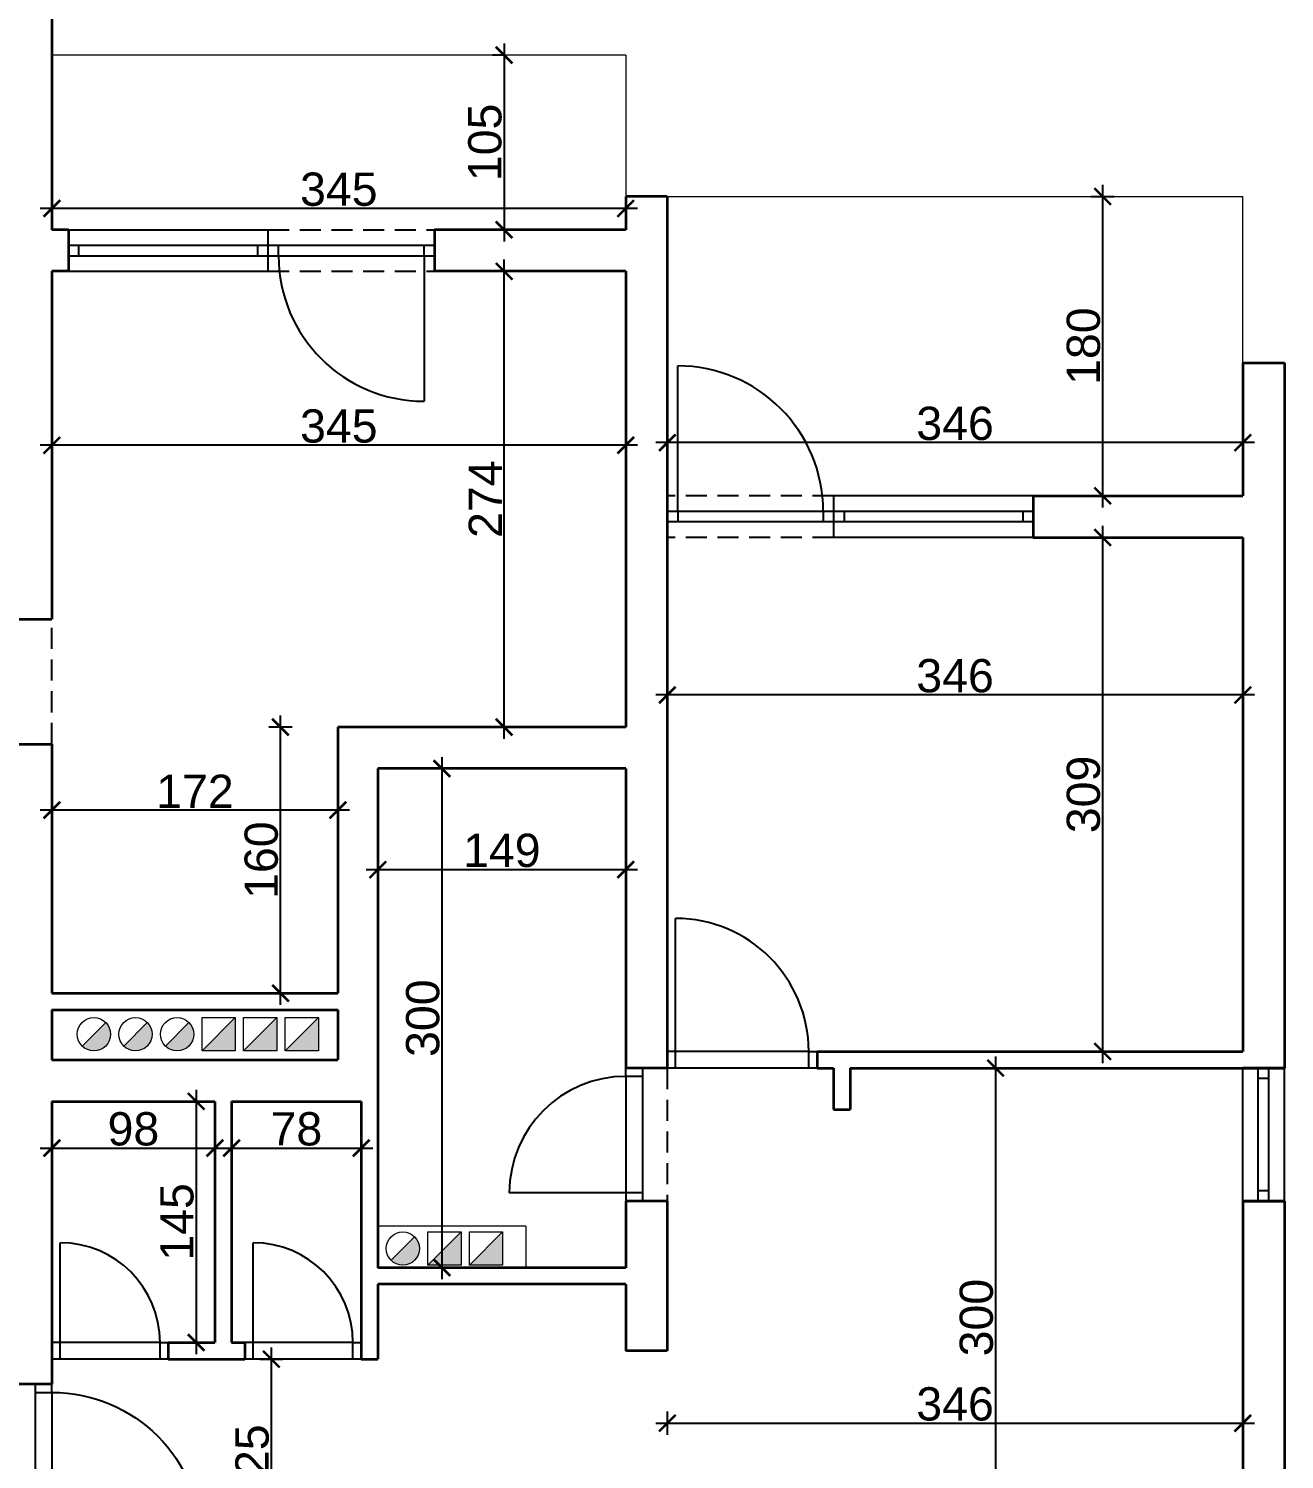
# Model space of a CAD drawing. Header units: centimetres. Extents: x 642232439 to 646206409, y 502891828 to 503284195.
# Drawn here: x 646195791 to 646196546, y 503276160 to 503277020 of the extents above; entities that cross this region are included whole.
import ezdxf

# ---------------------------------------------------------------- set-up
doc = ezdxf.new("R2010")
doc.units = ezdxf.units.CM
doc.header["$PDMODE"] = 35
doc.header["$PDSIZE"] = 0.1
doc.linetypes.add('HIDDENX2', pattern=[19.05, 12.7, -6.35])
doc.layers.add('TP_01 - 0.35', color=1, linetype='Continuous', lineweight=35)
doc.layers.add('TP_07 - 0.20', color=7, linetype='Continuous', lineweight=20)
for name, color, linetype in [('TP_Hatch', 252, 'Continuous'), ('TP_Hidden', 8, 'HIDDENX2'), ('TP_Kotiranje', 3, 'Continuous'), ('TP_Otvori', 8, 'Continuous'), ('TP_Otvori.block', 8, 'Continuous')]:
    doc.layers.add(name, color=color, linetype=linetype)
doc.styles.get("Standard").update_dxf_attribs({"font": 'arial.ttf'})
doc.dimstyles.new('Radni', dxfattribs={"dimtxt": 20, "dimasz": 10, "dimexe": 7, "dimexo": 7, "dimgap": 1.25, "dimtad": 1, "dimdec": 1, "dimrnd": 0.5, "dimdsep": 46, "dimtxsty": 'Standard', "dimblk": 'ARCHTICK', "dimcen": 10, "dimdle": 7, "dimclrd": 256, "dimclre": 256, "dimadec": 1, "dimazin": 0, "dimtm": 1e-09, "dimtfac": 1, "dimtdec": 1, "dimtix": 1, "dimtmove": 0, "dimatfit": 0, "dimfxl": 7, "dimfxlon": 1, "dimarcsym": 0})

# ---------------------------------------------------------------- blocks, each defined once
blk = doc.blocks.new('*U525')
at = {"layer": 'TP_Otvori'}
for p, q in [((5, 0), (5, 90)), ((5, 0), (0, 0)), ((95, 0), (5, 0)), ((5, -10), (5, 0)), ((95, -10), (95, 0)), ((95, 0), (100, 0)), ((100, -10), (0, -10))]:
    blk.add_line(p, q, dxfattribs=at)
blk.add_arc((5, 0), 90, 0.00001, 90.00001, dxfattribs=at)
blk = doc.blocks.new('*U526')
at = {"layer": 'TP_Otvori'}
for p, q in [((5, 0), (5, 60)), ((5, 0), (0, 0)), ((65, 0), (5, 0)), ((5, -10), (5, 0)), ((65, -10), (65, 0)), ((65, 0), (70, 0)), ((70, -10), (0, -10))]:
    blk.add_line(p, q, dxfattribs=at)
blk.add_arc((5, 0), 60, 0.00001, 90.00001, dxfattribs=at)
blk = doc.blocks.new('*U523')
at = {"layer": 'TP_Otvori'}
for p, q in [((5, 0), (5, 80)), ((5, 0), (0, 0)), ((85, 0), (5, 0)), ((5, -10), (5, 0)), ((85, -10), (85, 0)), ((85, 0), (90, 0)), ((90, -10), (0, -10))]:
    blk.add_line(p, q, dxfattribs=at)
blk.add_arc((5, 0), 80, 0.00001, 90.00001, dxfattribs=at)
blk = doc.blocks.new('*U524')
at = {"layer": 'TP_Otvori'}
for p, q in [((5, 0), (5, 70)), ((5, 0), (0, 0)), ((75, 0), (5, 0)), ((5, -10), (5, 0)), ((75, -10), (75, 0)), ((75, 0), (80, 0)), ((80, -10), (0, -10))]:
    blk.add_line(p, q, dxfattribs=at)
blk.add_arc((5, 0), 70, 0.00001, 90.00001, dxfattribs=at)
blk = doc.blocks.new('*U88')
at = {"layer": 'TP_01 - 0.35'}
for p, q in [((0, 0), (0, -30)), ((96, 0), (96, -30))]:
    blk.add_line(p, q, dxfattribs=at)
at = {"layer": 'TP_Otvori'}
for p, q in [((0, 0), (96, 0)), ((0, -11.3), (96, -11.3)), ((0, -18.8), (96, -18.8)), ((7.5, -11.3), (7.5, -18.8)), ((88.5, -11.3), (88.5, -18.8)), ((0, -30), (96, -30))]:
    blk.add_line(p, q, dxfattribs=at)
blk = doc.blocks.new('_ArchTick')
at = {"color": 0, "linetype": 'ByBlock', "const_width": 0.15}
blk.add_lwpolyline([(-0.5, -0.5), (0.5, 0.5)], dxfattribs=at)
blk = doc.blocks.new('*D456')
at = {"layer": 'Defpoints', "color": 0, "transparency": 16777216}
for p in [(646196174.73, 503276818.9), (646196520.73, 503276818.9), (646196174.73, 503276770.88)]:
    blk.add_point(p, dxfattribs=at)
at = {"layer": 'TP_Kotiranje', "lineweight": -2, "transparency": 16777216}
for p, q in [((646196174.73, 503276777.88), (646196174.73, 503276763.88)), ((646196520.73, 503276777.88), (646196520.73, 503276763.88)), ((646196527.73, 503276770.88), (646196167.73, 503276770.88))]:
    blk.add_line(p, q, dxfattribs=at)
at = {"layer": 'TP_Kotiranje', "lineweight": -2, "transparency": 16777216, "xscale": 10, "yscale": 10, "zscale": 10, "rotation": 180}
blk.add_blockref('_ArchTick', (646196174.73, 503276770.88), dxfattribs=at)
at = {"layer": 'TP_Kotiranje', "lineweight": -2, "transparency": 16777216, "xscale": 10, "yscale": 10, "zscale": 10}
blk.add_blockref('_ArchTick', (646196520.73, 503276770.88), dxfattribs=at)
at = {"layer": 'TP_Kotiranje', "color": 0, "transparency": 16777216, "insert": (646196347.73, 503276782.35), "char_height": 20, "attachment_point": 5}
blk.add_mtext('346', dxfattribs=at)
blk = doc.blocks.new('*D457')
at = {"layer": 'Defpoints', "color": 0, "transparency": 16777216}
for p in [(646195804.73, 503276769.3), (646195804.73, 503276769.3), (646196149.73, 503276770.88)]:
    blk.add_point(p, dxfattribs=at)
at = {"layer": 'TP_Kotiranje', "lineweight": -2, "transparency": 16777216}
for p, q in [((646196156.73, 503276769.3), (646195797.73, 503276769.3)), ((646195804.73, 503276769.3), (646195804.73, 503276776.3)), ((646196149.73, 503276769.3), (646196149.73, 503276762.3))]:
    blk.add_line(p, q, dxfattribs=at)
at = {"layer": 'TP_Kotiranje', "lineweight": -2, "transparency": 16777216, "xscale": 10, "yscale": 10, "zscale": 10, "rotation": 180}
blk.add_blockref('_ArchTick', (646195804.73, 503276769.3), dxfattribs=at)
at = {"layer": 'TP_Kotiranje', "lineweight": -2, "transparency": 16777216, "xscale": 10, "yscale": 10, "zscale": 10}
blk.add_blockref('_ArchTick', (646196149.73, 503276769.3), dxfattribs=at)
at = {"layer": 'TP_Kotiranje', "color": 0, "transparency": 16777216, "insert": (646195977.23, 503276780.77), "char_height": 20, "attachment_point": 5}
blk.add_mtext('345', dxfattribs=at)
blk = doc.blocks.new('*D494')
at = {"layer": 'Defpoints', "color": 0, "transparency": 16777216}
for p in [(646195976.73, 503276599.9), (646195804.73, 503276549.99), (646195804.73, 503276514.8)]:
    blk.add_point(p, dxfattribs=at)
at = {"layer": 'TP_Kotiranje', "lineweight": -2, "transparency": 16777216}
for p, q in [((646195804.73, 503276542.99), (646195804.73, 503276556.99)), ((646195976.73, 503276556.99), (646195976.73, 503276542.99)), ((646195983.73, 503276549.99), (646195797.73, 503276549.99))]:
    blk.add_line(p, q, dxfattribs=at)
at = {"layer": 'TP_Kotiranje', "lineweight": -2, "transparency": 16777216, "xscale": 10, "yscale": 10, "zscale": 10, "rotation": 180}
blk.add_blockref('_ArchTick', (646195804.73, 503276549.99), dxfattribs=at)
at = {"layer": 'TP_Kotiranje', "lineweight": -2, "transparency": 16777216, "xscale": 10, "yscale": 10, "zscale": 10}
blk.add_blockref('_ArchTick', (646195976.73, 503276549.99), dxfattribs=at)
at = {"layer": 'TP_Kotiranje', "color": 0, "transparency": 16777216, "insert": (646195890.73, 503276561.28), "char_height": 20, "attachment_point": 5}
blk.add_mtext('172', dxfattribs=at)
blk = doc.blocks.new('*D495')
at = {"layer": 'Defpoints', "color": 0, "transparency": 16777216}
for p in [(646195942.16, 503276599.9), (646195976.73, 503276599.9), (646195890.73, 503276439.9)]:
    blk.add_point(p, dxfattribs=at)
at = {"layer": 'TP_Kotiranje', "lineweight": -2, "transparency": 16777216}
for p, q in [((646195942.16, 503276432.9), (646195942.16, 503276606.9)), ((646195949.16, 503276599.9), (646195935.16, 503276599.9)), ((646195935.16, 503276439.9), (646195949.16, 503276439.9))]:
    blk.add_line(p, q, dxfattribs=at)
at = {"layer": 'TP_Kotiranje', "lineweight": -2, "transparency": 16777216, "xscale": 10, "yscale": 10, "zscale": 10}
for p, rotation in [((646195942.16, 503276599.9), 90), ((646195942.16, 503276439.9), 270)]:
    blk.add_blockref('_ArchTick', p, dxfattribs=dict(at, rotation=rotation))
at = {"layer": 'TP_Kotiranje', "color": 0, "transparency": 16777216, "insert": (646195930.7, 503276519.9), "char_height": 20, "attachment_point": 5, "rotation": 90}
blk.add_mtext('160', dxfattribs=at)
blk = doc.blocks.new('*D496')
at = {"layer": 'Defpoints', "color": 0, "transparency": 16777216}
for p in [(646196063.23, 503276873.9), (646196076.61, 503276873.9), (646196063.23, 503276599.9)]:
    blk.add_point(p, dxfattribs=at)
at = {"layer": 'TP_Kotiranje', "lineweight": -2, "transparency": 16777216}
for p, q in [((646196076.61, 503276592.9), (646196076.61, 503276880.9)), ((646196070.23, 503276873.9), (646196083.61, 503276873.9)), ((646196070.23, 503276599.9), (646196083.61, 503276599.9))]:
    blk.add_line(p, q, dxfattribs=at)
at = {"layer": 'TP_Kotiranje', "lineweight": -2, "transparency": 16777216, "xscale": 10, "yscale": 10, "zscale": 10}
for p, rotation in [((646196076.61, 503276873.9), 90), ((646196076.61, 503276599.9), 270)]:
    blk.add_blockref('_ArchTick', p, dxfattribs=dict(at, rotation=rotation))
at = {"layer": 'TP_Kotiranje', "color": 0, "transparency": 16777216, "insert": (646196065.31, 503276736.9), "char_height": 20, "attachment_point": 5, "rotation": 90}
blk.add_mtext('274', dxfattribs=at)
blk = doc.blocks.new('*D497')
at = {"layer": 'Defpoints', "color": 0, "transparency": 16777216}
for p in [(646196076.61, 503277003.9), (646196076.61, 503276898.9), (646196076.61, 503276898.9)]:
    blk.add_point(p, dxfattribs=at)
at = {"layer": 'TP_Kotiranje', "lineweight": -2, "transparency": 16777216}
for p, q in [((646196076.61, 503277010.9), (646196076.61, 503276891.9)), ((646196076.61, 503277003.9), (646196069.61, 503277003.9)), ((646196076.61, 503276898.9), (646196069.61, 503276898.9))]:
    blk.add_line(p, q, dxfattribs=at)
at = {"layer": 'TP_Kotiranje', "lineweight": -2, "transparency": 16777216, "xscale": 10, "yscale": 10, "zscale": 10}
for p, rotation in [((646196076.61, 503277003.9), 90), ((646196076.61, 503276898.9), 270)]:
    blk.add_blockref('_ArchTick', p, dxfattribs=dict(at, rotation=rotation))
at = {"layer": 'TP_Kotiranje', "color": 0, "transparency": 16777216, "insert": (646196065.14, 503276951.4), "char_height": 20, "attachment_point": 5, "rotation": 90}
blk.add_mtext('105', dxfattribs=at)
blk = doc.blocks.new('*D498')
at = {"layer": 'Defpoints', "color": 0, "transparency": 16777216}
for p in [(646195804.73, 503276961.64), (646196149.73, 503276961.64), (646195804.73, 503276911.66)]:
    blk.add_point(p, dxfattribs=at)
at = {"layer": 'TP_Kotiranje', "lineweight": -2, "transparency": 16777216}
for p, q in [((646195804.73, 503276918.66), (646195804.73, 503276904.66)), ((646196149.73, 503276918.66), (646196149.73, 503276904.66)), ((646196156.73, 503276911.66), (646195797.73, 503276911.66))]:
    blk.add_line(p, q, dxfattribs=at)
at = {"layer": 'TP_Kotiranje', "lineweight": -2, "transparency": 16777216, "xscale": 10, "yscale": 10, "zscale": 10, "rotation": 180}
blk.add_blockref('_ArchTick', (646195804.73, 503276911.66), dxfattribs=at)
at = {"layer": 'TP_Kotiranje', "lineweight": -2, "transparency": 16777216, "xscale": 10, "yscale": 10, "zscale": 10}
blk.add_blockref('_ArchTick', (646196149.73, 503276911.66), dxfattribs=at)
at = {"layer": 'TP_Kotiranje', "color": 0, "transparency": 16777216, "insert": (646195977.23, 503276923.13), "char_height": 20, "attachment_point": 5}
blk.add_mtext('345', dxfattribs=at)
blk = doc.blocks.new('*D499')
at = {"layer": 'Defpoints', "color": 0, "transparency": 16777216}
for p in [(646196347.73, 503276918.9), (646196394.73, 503276738.9), (646196436.46, 503276738.9)]:
    blk.add_point(p, dxfattribs=at)
at = {"layer": 'TP_Kotiranje', "lineweight": -2, "transparency": 16777216}
for p, q in [((646196436.46, 503276925.9), (646196436.46, 503276731.9)), ((646196429.46, 503276918.9), (646196443.46, 503276918.9)), ((646196429.46, 503276738.9), (646196443.46, 503276738.9))]:
    blk.add_line(p, q, dxfattribs=at)
at = {"layer": 'TP_Kotiranje', "lineweight": -2, "transparency": 16777216, "xscale": 10, "yscale": 10, "zscale": 10}
for p, rotation in [((646196436.46, 503276918.9), 90), ((646196436.46, 503276738.9), 270)]:
    blk.add_blockref('_ArchTick', p, dxfattribs=dict(at, rotation=rotation))
at = {"layer": 'TP_Kotiranje', "color": 0, "transparency": 16777216, "insert": (646196425, 503276828.9), "char_height": 20, "attachment_point": 5, "rotation": 90}
blk.add_mtext('180', dxfattribs=at)
blk = doc.blocks.new('*D500')
at = {"layer": 'Defpoints', "color": 0, "transparency": 16777216}
for p in [(646196436.46, 503276713.9), (646196436.46, 503276404.9), (646196436.46, 503276404.9)]:
    blk.add_point(p, dxfattribs=at)
at = {"layer": 'TP_Kotiranje', "lineweight": -2, "transparency": 16777216}
for p, q in [((646196436.46, 503276720.9), (646196436.46, 503276397.9)), ((646196436.46, 503276713.9), (646196429.46, 503276713.9)), ((646196436.46, 503276404.9), (646196429.46, 503276404.9))]:
    blk.add_line(p, q, dxfattribs=at)
at = {"layer": 'TP_Kotiranje', "lineweight": -2, "transparency": 16777216, "xscale": 10, "yscale": 10, "zscale": 10}
for p, rotation in [((646196436.46, 503276713.9), 90), ((646196436.46, 503276404.9), 270)]:
    blk.add_blockref('_ArchTick', p, dxfattribs=dict(at, rotation=rotation))
at = {"layer": 'TP_Kotiranje', "color": 0, "transparency": 16777216, "insert": (646196425, 503276559.4), "char_height": 20, "attachment_point": 5, "rotation": 90}
blk.add_mtext('309', dxfattribs=at)
blk = doc.blocks.new('*D501')
at = {"layer": 'Defpoints', "color": 0, "transparency": 16777216}
for p in [(646196436.46, 503276394.9), (646196372.1, 503276094.9), (646196436.46, 503276094.9)]:
    blk.add_point(p, dxfattribs=at)
at = {"layer": 'TP_Kotiranje', "lineweight": -2, "transparency": 16777216}
for p, q in [((646196372.1, 503276401.9), (646196372.1, 503276087.9)), ((646196379.1, 503276394.9), (646196365.1, 503276394.9)), ((646196379.1, 503276094.9), (646196365.1, 503276094.9))]:
    blk.add_line(p, q, dxfattribs=at)
at = {"layer": 'TP_Kotiranje', "lineweight": -2, "transparency": 16777216, "xscale": 10, "yscale": 10, "zscale": 10}
for p, rotation in [((646196372.1, 503276394.9), 90), ((646196372.1, 503276094.9), 270)]:
    blk.add_blockref('_ArchTick', p, dxfattribs=dict(at, rotation=rotation))
at = {"layer": 'TP_Kotiranje', "color": 0, "transparency": 16777216, "insert": (646196360.63, 503276244.9), "char_height": 20, "attachment_point": 5, "rotation": 90}
blk.add_mtext('300', dxfattribs=at)
blk = doc.blocks.new('*D506')
at = {"layer": 'Defpoints', "color": 0, "transparency": 16777216}
for p in [(646195897.73, 503276219.9), (646195897.73, 503276094.9), (646195936.65, 503276094.9)]:
    blk.add_point(p, dxfattribs=at)
at = {"layer": 'TP_Kotiranje', "lineweight": -2, "transparency": 16777216}
for p, q in [((646195936.65, 503276226.9), (646195936.65, 503276087.9)), ((646195929.65, 503276219.9), (646195943.65, 503276219.9)), ((646195929.65, 503276094.9), (646195943.65, 503276094.9))]:
    blk.add_line(p, q, dxfattribs=at)
at = {"layer": 'TP_Kotiranje', "lineweight": -2, "transparency": 16777216, "xscale": 10, "yscale": 10, "zscale": 10}
for p, rotation in [((646195936.65, 503276219.9), 90), ((646195936.65, 503276094.9), 270)]:
    blk.add_blockref('_ArchTick', p, dxfattribs=dict(at, rotation=rotation))
at = {"layer": 'TP_Kotiranje', "color": 0, "transparency": 16777216, "insert": (646195925.19, 503276157.4), "char_height": 20, "attachment_point": 5, "rotation": 90}
blk.add_mtext('125', dxfattribs=at)
blk = doc.blocks.new('*D507')
at = {"layer": 'Defpoints', "color": 0, "transparency": 16777216}
for p in [(646195853.73, 503276374.9), (646195869.73, 503276229.9), (646195891.44, 503276229.9)]:
    blk.add_point(p, dxfattribs=at)
at = {"layer": 'TP_Kotiranje', "lineweight": -2, "transparency": 16777216}
for p, q in [((646195891.44, 503276381.9), (646195891.44, 503276222.9)), ((646195884.44, 503276374.9), (646195898.44, 503276374.9)), ((646195884.44, 503276229.9), (646195898.44, 503276229.9))]:
    blk.add_line(p, q, dxfattribs=at)
at = {"layer": 'TP_Kotiranje', "lineweight": -2, "transparency": 16777216, "xscale": 10, "yscale": 10, "zscale": 10}
for p, rotation in [((646195891.44, 503276374.9), 90), ((646195891.44, 503276229.9), 270)]:
    blk.add_blockref('_ArchTick', p, dxfattribs=dict(at, rotation=rotation))
at = {"layer": 'TP_Kotiranje', "color": 0, "transparency": 16777216, "insert": (646195879.97, 503276302.4), "char_height": 20, "attachment_point": 5, "rotation": 90}
blk.add_mtext('145', dxfattribs=at)
blk = doc.blocks.new('*D508')
at = {"layer": 'Defpoints', "color": 0, "transparency": 16777216}
for p in [(646195804.73, 503276374.9), (646195902.73, 503276374.9), (646195902.73, 503276346.77)]:
    blk.add_point(p, dxfattribs=at)
at = {"layer": 'TP_Kotiranje', "lineweight": -2, "transparency": 16777216}
for p, q in [((646195804.73, 503276353.77), (646195804.73, 503276339.77)), ((646195902.73, 503276353.77), (646195902.73, 503276339.77)), ((646195797.73, 503276346.77), (646195909.73, 503276346.77))]:
    blk.add_line(p, q, dxfattribs=at)
at = {"layer": 'TP_Kotiranje', "lineweight": -2, "transparency": 16777216, "xscale": 10, "yscale": 10, "zscale": 10, "rotation": 180}
blk.add_blockref('_ArchTick', (646195804.73, 503276346.77), dxfattribs=at)
at = {"layer": 'TP_Kotiranje', "lineweight": -2, "transparency": 16777216, "xscale": 10, "yscale": 10, "zscale": 10}
blk.add_blockref('_ArchTick', (646195902.73, 503276346.77), dxfattribs=at)
at = {"layer": 'TP_Kotiranje', "color": 0, "transparency": 16777216, "insert": (646195853.73, 503276358.24), "char_height": 20, "attachment_point": 5}
blk.add_mtext('98', dxfattribs=at)
blk = doc.blocks.new('*D509')
at = {"layer": 'Defpoints', "color": 0, "transparency": 16777216}
for p in [(646195912.73, 503276346.77), (646195990.73, 503276346.77), (646195990.73, 503276346.77)]:
    blk.add_point(p, dxfattribs=at)
at = {"layer": 'TP_Kotiranje', "lineweight": -2, "transparency": 16777216}
for p, q in [((646195990.73, 503276346.77), (646195990.73, 503276353.77)), ((646195905.73, 503276346.77), (646195997.73, 503276346.77)), ((646195912.73, 503276346.77), (646195912.73, 503276339.77))]:
    blk.add_line(p, q, dxfattribs=at)
at = {"layer": 'TP_Kotiranje', "lineweight": -2, "transparency": 16777216, "xscale": 10, "yscale": 10, "zscale": 10, "rotation": 180}
blk.add_blockref('_ArchTick', (646195912.73, 503276346.77), dxfattribs=at)
at = {"layer": 'TP_Kotiranje', "lineweight": -2, "transparency": 16777216, "xscale": 10, "yscale": 10, "zscale": 10}
blk.add_blockref('_ArchTick', (646195990.73, 503276346.77), dxfattribs=at)
at = {"layer": 'TP_Kotiranje', "color": 0, "transparency": 16777216, "insert": (646195951.73, 503276358.24), "char_height": 20, "attachment_point": 5}
blk.add_mtext('78', dxfattribs=at)
blk = doc.blocks.new('*D510')
at = {"layer": 'Defpoints', "color": 0, "transparency": 16777216}
for p in [(646196075.23, 503276574.9), (646196039.24, 503276274.9), (646196075.23, 503276274.9)]:
    blk.add_point(p, dxfattribs=at)
at = {"layer": 'TP_Kotiranje', "lineweight": -2, "transparency": 16777216}
for p, q in [((646196039.24, 503276581.9), (646196039.24, 503276267.9)), ((646196046.24, 503276574.9), (646196032.24, 503276574.9)), ((646196046.24, 503276274.9), (646196032.24, 503276274.9))]:
    blk.add_line(p, q, dxfattribs=at)
at = {"layer": 'TP_Kotiranje', "lineweight": -2, "transparency": 16777216, "xscale": 10, "yscale": 10, "zscale": 10}
for p, rotation in [((646196039.24, 503276574.9), 90), ((646196039.24, 503276274.9), 270)]:
    blk.add_blockref('_ArchTick', p, dxfattribs=dict(at, rotation=rotation))
at = {"layer": 'TP_Kotiranje', "color": 0, "transparency": 16777216, "insert": (646196027.77, 503276424.9), "char_height": 20, "attachment_point": 5, "rotation": 90}
blk.add_mtext('300', dxfattribs=at)
blk = doc.blocks.new('*D511')
at = {"layer": 'Defpoints', "color": 0, "transparency": 16777216}
for p in [(646196149.73, 503276514.2), (646196149.73, 503276394.9), (646196000.73, 503276374.9)]:
    blk.add_point(p, dxfattribs=at)
at = {"layer": 'TP_Kotiranje', "lineweight": -2, "transparency": 16777216}
for p, q in [((646196000.73, 503276507.2), (646196000.73, 503276521.2)), ((646196149.73, 503276507.2), (646196149.73, 503276521.2)), ((646195993.73, 503276514.2), (646196156.73, 503276514.2))]:
    blk.add_line(p, q, dxfattribs=at)
at = {"layer": 'TP_Kotiranje', "lineweight": -2, "transparency": 16777216, "xscale": 10, "yscale": 10, "zscale": 10, "rotation": 180}
blk.add_blockref('_ArchTick', (646196000.73, 503276514.2), dxfattribs=at)
at = {"layer": 'TP_Kotiranje', "lineweight": -2, "transparency": 16777216, "xscale": 10, "yscale": 10, "zscale": 10}
blk.add_blockref('_ArchTick', (646196149.73, 503276514.2), dxfattribs=at)
at = {"layer": 'TP_Kotiranje', "color": 0, "transparency": 16777216, "insert": (646196075.23, 503276525.66), "char_height": 20, "attachment_point": 5}
blk.add_mtext('149', dxfattribs=at)
blk = doc.blocks.new('*D512')
at = {"layer": 'Defpoints', "color": 0, "transparency": 16777216}
for p in [(646196174.73, 503276619.19), (646196174.73, 503276559.4), (646196520.73, 503276559.4)]:
    blk.add_point(p, dxfattribs=at)
at = {"layer": 'TP_Kotiranje', "lineweight": -2, "transparency": 16777216}
for p, q in [((646196174.73, 503276612.19), (646196174.73, 503276626.19)), ((646196520.73, 503276612.19), (646196520.73, 503276626.19)), ((646196527.73, 503276619.19), (646196167.73, 503276619.19))]:
    blk.add_line(p, q, dxfattribs=at)
at = {"layer": 'TP_Kotiranje', "lineweight": -2, "transparency": 16777216, "xscale": 10, "yscale": 10, "zscale": 10, "rotation": 180}
blk.add_blockref('_ArchTick', (646196174.73, 503276619.19), dxfattribs=at)
at = {"layer": 'TP_Kotiranje', "lineweight": -2, "transparency": 16777216, "xscale": 10, "yscale": 10, "zscale": 10}
blk.add_blockref('_ArchTick', (646196520.73, 503276619.19), dxfattribs=at)
at = {"layer": 'TP_Kotiranje', "color": 0, "transparency": 16777216, "insert": (646196347.73, 503276630.66), "char_height": 20, "attachment_point": 5}
blk.add_mtext('346', dxfattribs=at)
blk = doc.blocks.new('*D513')
at = {"layer": 'Defpoints', "color": 0, "transparency": 16777216}
for p in [(646196174.73, 503276224.9), (646196520.73, 503276204.9), (646196520.73, 503276181.4)]:
    blk.add_point(p, dxfattribs=at)
at = {"layer": 'TP_Kotiranje', "lineweight": -2, "transparency": 16777216}
for p, q in [((646196174.73, 503276188.4), (646196174.73, 503276174.4)), ((646196520.73, 503276188.4), (646196520.73, 503276174.4)), ((646196167.73, 503276181.4), (646196527.73, 503276181.4))]:
    blk.add_line(p, q, dxfattribs=at)
at = {"layer": 'TP_Kotiranje', "lineweight": -2, "transparency": 16777216, "xscale": 10, "yscale": 10, "zscale": 10, "rotation": 180}
blk.add_blockref('_ArchTick', (646196174.73, 503276181.4), dxfattribs=at)
at = {"layer": 'TP_Kotiranje', "lineweight": -2, "transparency": 16777216, "xscale": 10, "yscale": 10, "zscale": 10}
blk.add_blockref('_ArchTick', (646196520.73, 503276181.4), dxfattribs=at)
at = {"layer": 'TP_Kotiranje', "color": 0, "transparency": 16777216, "insert": (646196347.73, 503276192.87), "char_height": 20, "attachment_point": 5}
blk.add_mtext('346', dxfattribs=at)

msp = doc.modelspace()

# ---------------------------------------------------------------- hatches: boundary and pattern name
at = {"layer": 'TP_Hatch'}
h = msp.add_hatch(color=256, dxfattribs=at)
h.dxf.hatch_style = 1
h.paths.add_polyline_path([(646195915, 503276405.21), (646195915, 503276425.21), (646195895, 503276405.21)])
h = msp.add_hatch(color=256, dxfattribs=at)
h.dxf.hatch_style = 1
h.paths.add_polyline_path([(646195940, 503276405.21), (646195940, 503276425.21), (646195920, 503276405.21)])
h = msp.add_hatch(color=256, dxfattribs=at)
h.dxf.hatch_style = 1
h.paths.add_polyline_path([(646195965, 503276405.21), (646195965, 503276425.21), (646195945, 503276405.21)])
h = msp.add_hatch(color=256, dxfattribs=at)
h.dxf.hatch_style = 1
edge = h.paths.add_edge_path()
edge.add_arc((646195830, 503276415.21), 10, 225, 270)
edge.add_arc((646195830, 503276415.21), 10, 270, 360)
edge.add_arc((646195830, 503276415.21), 10, 0, 45)
edge.add_line((646195837.07, 503276422.28), (646195822.93, 503276408.13))
h = msp.add_hatch(color=256, dxfattribs=at)
h.dxf.hatch_style = 1
edge = h.paths.add_edge_path()
edge.add_arc((646195855, 503276415.21), 10, 225, 270)
edge.add_arc((646195855, 503276415.21), 10, 270, 360)
edge.add_arc((646195855, 503276415.21), 10, 0, 45)
edge.add_line((646195862.07, 503276422.28), (646195847.93, 503276408.13))
h = msp.add_hatch(color=256, dxfattribs=at)
h.dxf.hatch_style = 1
edge = h.paths.add_edge_path()
edge.add_arc((646195880, 503276415.21), 10, 225, 270)
edge.add_arc((646195880, 503276415.21), 10, 270, 360)
edge.add_arc((646195880, 503276415.21), 10, 0, 45)
edge.add_line((646195887.07, 503276422.28), (646195872.93, 503276408.13))
h = msp.add_hatch(color=256, dxfattribs=at)
h.dxf.hatch_style = 1
h.paths.add_polyline_path([(646196050.72, 503276276.4), (646196050.72, 503276296.4), (646196030.72, 503276276.4)])
h = msp.add_hatch(color=256, dxfattribs=at)
h.dxf.hatch_style = 1
h.paths.add_polyline_path([(646196075.72, 503276276.4), (646196075.72, 503276296.4), (646196055.72, 503276276.4)])
h = msp.add_hatch(color=256, dxfattribs=at)
h.dxf.hatch_style = 1
edge = h.paths.add_edge_path()
edge.add_arc((646196015.72, 503276286.4), 10, 225, 270)
edge.add_arc((646196015.72, 503276286.4), 10, 270, 360)
edge.add_arc((646196015.72, 503276286.4), 10, 0, 45)
edge.add_line((646196022.79, 503276293.47), (646196008.65, 503276279.33))

# ---------------------------------------------------------------- linework, layer by layer
at = {"layer": 'TP_01 - 0.35'}
for p, q in [((646195804.73, 503277209.7), (646195804.73, 503276898.9)), ((646196149.73, 503276918.9), (646196149.73, 503276898.9)), ((646196174.73, 503276918.9), (646196149.73, 503276918.9)), ((646196174.73, 503276918.9), (646196174.73, 503276394.9)), ((646195814.73, 503276898.9), (646195804.73, 503276898.9)), ((646195814.73, 503276898.9), (646195814.73, 503276873.9)), ((646196149.73, 503276898.9), (646196034.73, 503276898.9)), ((646196034.73, 503276898.9), (646196034.73, 503276873.9)), ((646195804.73, 503276873.9), (646195804.73, 503276664.7)), ((646195814.73, 503276873.9), (646195804.73, 503276873.9)), ((646196149.73, 503276873.9), (646196034.73, 503276873.9)), ((646196149.73, 503276873.9), (646196149.73, 503276599.9)), ((646196520.73, 503276818.9), (646196520.73, 503276738.9)), ((646196520.73, 503276818.9), (646196545.73, 503276818.9)), ((646196545.73, 503276818.9), (646196545.73, 503276394.9)), ((646196394.73, 503276738.9), (646196394.73, 503276713.9)), ((646196394.73, 503276738.9), (646196520.73, 503276738.9)), ((646196394.73, 503276713.9), (646196520.73, 503276713.9)), ((646196520.73, 503276713.9), (646196520.73, 503276404.9)), ((646195779.73, 503276664.7), (646195804.73, 503276664.7)), ((646195976.73, 503276599.9), (646195976.73, 503276439.9)), ((646196149.73, 503276599.9), (646195976.73, 503276599.9)), ((646195779.73, 503276589.7), (646195804.73, 503276589.7)), ((646195804.73, 503276589.7), (646195804.73, 503276439.9)), ((646196000.73, 503276574.9), (646196000.73, 503276274.9)), ((646196149.73, 503276574.9), (646196000.73, 503276574.9)), ((646196149.73, 503276574.9), (646196149.73, 503276394.9)), ((646195804.73, 503276439.9), (646195976.73, 503276439.9)), ((646195804.73, 503276429.9), (646195804.73, 503276399.9)), ((646195804.73, 503276429.9), (646195976.73, 503276429.9)), ((646195976.73, 503276429.9), (646195976.73, 503276399.9)), ((646195804.73, 503276399.9), (646195976.73, 503276399.9)), ((646196264.73, 503276404.9), (646196264.73, 503276394.9)), ((646196264.73, 503276404.9), (646196520.73, 503276404.9)), ((646196174.73, 503276394.9), (646196149.73, 503276394.9)), ((646196264.73, 503276394.9), (646196274.73, 503276394.9)), ((646196274.73, 503276394.9), (646196274.73, 503276369.9)), ((646196284.73, 503276394.9), (646196284.73, 503276369.9)), ((646196284.73, 503276394.9), (646196520.73, 503276394.9)), ((646196520.73, 503276394.9), (646196545.73, 503276394.9)), ((646195804.73, 503276374.9), (646195804.73, 503276204.9)), ((646195804.73, 503276374.9), (646195902.73, 503276374.9)), ((646195902.73, 503276374.9), (646195902.73, 503276229.9)), ((646195912.73, 503276374.9), (646195912.73, 503276229.9)), ((646195912.73, 503276374.9), (646195976.73, 503276374.9)), ((646195976.73, 503276374.9), (646195990.73, 503276374.9)), ((646195990.73, 503276374.9), (646195990.73, 503276229.9)), ((646196274.73, 503276369.9), (646196284.73, 503276369.9)), ((646196149.73, 503276314.9), (646196149.73, 503276274.9)), ((646196174.73, 503276314.9), (646196149.73, 503276314.9)), ((646196174.73, 503276314.9), (646196174.73, 503276224.9)), ((646196520.73, 503276314.9), (646196520.73, 503276094.9)), ((646196520.73, 503276314.9), (646196545.73, 503276314.9)), ((646196545.73, 503276314.9), (646196545.73, 503275429.9)), ((646196149.73, 503276274.9), (646196000.73, 503276274.9)), ((646196000.73, 503276264.9), (646196000.73, 503276219.9)), ((646196149.73, 503276264.9), (646196000.73, 503276264.9)), ((646196149.73, 503276264.9), (646196149.73, 503276224.9)), ((646195874.73, 503276229.9), (646195874.73, 503276219.9)), ((646195874.73, 503276229.9), (646195902.73, 503276229.9)), ((646195912.73, 503276229.9), (646195920.73, 503276229.9)), ((646195920.73, 503276229.9), (646195920.73, 503276219.9)), ((646195990.73, 503276229.9), (646195990.73, 503276219.9)), ((646195874.73, 503276219.9), (646195920.73, 503276219.9)), ((646195990.73, 503276219.9), (646196000.73, 503276219.9)), ((646196174.73, 503276224.9), (646196149.73, 503276224.9)), ((646195804.73, 503276204.9), (646195779.73, 503276204.9))]:
    msp.add_line(p, q, dxfattribs=at)
at = {"layer": 'TP_07 - 0.20'}
for p, q in [((646196149.73, 503277003.9), (646195804.73, 503277003.9)), ((646196149.73, 503277003.9), (646196149.73, 503276919.38)), ((646196174.73, 503276918.9), (646196520.73, 503276918.9)), ((646196520.73, 503276818.9), (646196520.73, 503276918.9)), ((646195804.73, 503276439.9), (646195976.73, 503276439.9)), ((646195915, 503276425.21), (646195895, 503276405.21)), ((646195940, 503276425.21), (646195920, 503276405.21)), ((646195965, 503276425.21), (646195945, 503276405.21)), ((646195837.07, 503276422.28), (646195822.93, 503276408.13)), ((646195862.07, 503276422.28), (646195847.93, 503276408.13)), ((646195887.07, 503276422.28), (646195872.93, 503276408.13)), ((646196089.73, 503276299.9), (646196000.73, 503276299.9)), ((646196050.72, 503276296.4), (646196030.72, 503276276.4)), ((646196075.72, 503276296.4), (646196055.72, 503276276.4)), ((646196089.73, 503276299.9), (646196089.73, 503276274.9)), ((646196022.79, 503276293.47), (646196008.65, 503276279.33))]:
    msp.add_line(p, q, dxfattribs=at)
for points in [[(646195895, 503276425.21), (646195915, 503276425.21), (646195915, 503276405.21), (646195895, 503276405.21)], [(646195920, 503276425.21), (646195940, 503276425.21), (646195940, 503276405.21), (646195920, 503276405.21)], [(646195945, 503276425.21), (646195965, 503276425.21), (646195965, 503276405.21), (646195945, 503276405.21)], [(646196030.72, 503276296.4), (646196050.72, 503276296.4), (646196050.72, 503276276.4), (646196030.72, 503276276.4)], [(646196055.72, 503276296.4), (646196075.72, 503276296.4), (646196075.72, 503276276.4), (646196055.72, 503276276.4)]]:
    msp.add_lwpolyline(points, close=True, dxfattribs=at)
for centre in [(646195830, 503276415.21), (646195855, 503276415.21), (646195880, 503276415.21), (646196015.72, 503276286.4)]:
    msp.add_circle(centre, 10, dxfattribs=at)
at = {"layer": 'TP_Hidden'}
for p, q in [((646195934.73, 503276898.9), (646196034.73, 503276898.9)), ((646195934.73, 503276873.9), (646196034.73, 503276873.9)), ((646196274.73, 503276738.9), (646196174.73, 503276738.9)), ((646196274.73, 503276713.9), (646196174.73, 503276713.9)), ((646195804.73, 503276589.7), (646195804.73, 503276664.7)), ((646196174.73, 503276394.9), (646196174.73, 503276314.9))]:
    msp.add_line(p, q, dxfattribs=at)
at = {"layer": 'TP_Otvori'}
for p, q in [((646195814.73, 503276898.9), (646195934.73, 503276898.9)), ((646195934.73, 503276873.9), (646195934.73, 503276898.9)), ((646195814.73, 503276889.52), (646195934.73, 503276889.52)), ((646195820.98, 503276883.27), (646195820.98, 503276889.52)), ((646195928.48, 503276883.27), (646195928.48, 503276889.52)), ((646195934.73, 503276889.52), (646196034.73, 503276889.52)), ((646195940.98, 503276883.27), (646195940.98, 503276889.52)), ((646196028.48, 503276883.27), (646196028.48, 503276889.52)), ((646195814.73, 503276883.27), (646195934.73, 503276883.27)), ((646195934.73, 503276883.27), (646196034.73, 503276883.27)), ((646196028.48, 503276883.27), (646196028.48, 503276795.77)), ((646195814.73, 503276873.9), (646195934.73, 503276873.9)), ((646196180.98, 503276729.52), (646196180.98, 503276817.02)), ((646196274.73, 503276738.9), (646196274.73, 503276713.9)), ((646196394.73, 503276738.9), (646196274.73, 503276738.9)), ((646196274.73, 503276729.52), (646196174.73, 503276729.52)), ((646196180.98, 503276729.52), (646196180.98, 503276723.27)), ((646196268.48, 503276729.52), (646196268.48, 503276723.27)), ((646196394.73, 503276729.52), (646196274.73, 503276729.52)), ((646196280.98, 503276729.52), (646196280.98, 503276723.27)), ((646196388.48, 503276729.52), (646196388.48, 503276723.27)), ((646196274.73, 503276723.27), (646196174.73, 503276723.27)), ((646196394.73, 503276723.27), (646196274.73, 503276723.27)), ((646196394.73, 503276713.9), (646196274.73, 503276713.9))]:
    msp.add_line(p, q, dxfattribs=at)
for centre, start, end in [((646196028.48, 503276883.27), 180, 270), ((646196180.98, 503276729.52), 0, 90)]:
    msp.add_arc(centre, 87.5, start, end, dxfattribs=at)

# ---------------------------------------------------------------- block references
at = {"layer": 'TP_Otvori.block'}
for name, p in [('*U523', (646196174.73, 503276404.9)), ('*U526', (646195804.73, 503276229.9)), ('*U526', (646195920.73, 503276229.9))]:
    msp.add_blockref(name, p, dxfattribs=at)
at = {"layer": 'TP_Otvori.block', "rotation": 90.00000000000001}
msp.add_blockref('*U524', (646196149.73, 503276314.9), dxfattribs=at)
at = {"layer": 'TP_Otvori.block', "xscale": -0.8333333856529689, "yscale": 0.8333333856529689, "zscale": 0.8333333856529689, "rotation": 270}
msp.add_blockref('*U88', (646196545.73, 503276314.9), dxfattribs=at)
at = {"layer": 'TP_Otvori.block', "xscale": -1, "rotation": 270}
msp.add_blockref('*U525', (646195804.73, 503276104.9), dxfattribs=at)

# ---------------------------------------------------------------- dimensions: what is measured, and where the dimension line sits
at = {"layer": 'TP_Kotiranje'}
for base, p1, p2, picture, middle in [((646196076.61, 503276898.9), (646196076.61, 503277003.9), (646196076.61, 503276898.9), '*D497', (646196065.14, 503276951.4)), ((646196436.46, 503276738.9), (646196347.73, 503276918.9), (646196394.73, 503276738.9), '*D499', (646196425, 503276828.9)), ((646196076.61, 503276873.9), (646196063.23, 503276599.9), (646196063.23, 503276873.9), '*D496', (646196065.31, 503276736.9)), ((646196436.46, 503276404.9), (646196436.46, 503276713.9), (646196436.46, 503276404.9), '*D500', (646196425, 503276559.4)), ((646195942.16, 503276599.9), (646195890.73, 503276439.9), (646195976.73, 503276599.9), '*D495', (646195930.7, 503276519.9)), ((646196039.24, 503276274.9), (646196075.23, 503276574.9), (646196075.23, 503276274.9), '*D510', (646196027.77, 503276424.9)), ((646196372.1, 503276094.9), (646196436.46, 503276394.9), (646196436.46, 503276094.9), '*D501', (646196360.63, 503276244.9)), ((646195891.44, 503276229.9), (646195853.73, 503276374.9), (646195869.73, 503276229.9), '*D507', (646195879.97, 503276302.4)), ((646195936.65, 503276094.9), (646195897.73, 503276219.9), (646195897.73, 503276094.9), '*D506', (646195925.19, 503276157.4))]:
    dim = msp.add_linear_dim(base=base, p1=p1, p2=p2, angle=90, dimstyle='Radni', dxfattribs=at)
    dim.commit()
    dim.dimension.update_dxf_attribs({"geometry": picture, "text_midpoint": middle})
for base, p1, p2, picture, middle in [((646195804.73, 503276911.66), (646196149.73, 503276961.64), (646195804.73, 503276961.64), '*D498', (646195977.23, 503276923.13)), ((646196174.73, 503276770.88), (646196520.73, 503276818.9), (646196174.73, 503276818.9), '*D456', (646196347.73, 503276782.35)), ((646195804.73, 503276769.3), (646196149.73, 503276770.88), (646195804.73, 503276769.3), '*D457', (646195977.23, 503276780.77)), ((646196174.73, 503276619.19), (646196520.73, 503276559.4), (646196174.73, 503276559.4), '*D512', (646196347.73, 503276630.66)), ((646196149.73, 503276514.2), (646196000.73, 503276374.9), (646196149.73, 503276394.9), '*D511', (646196075.23, 503276525.66)), ((646195902.73, 503276346.77), (646195804.73, 503276374.9), (646195902.73, 503276374.9), '*D508', (646195853.73, 503276358.24)), ((646195990.73, 503276346.77), (646195912.73, 503276346.77), (646195990.73, 503276346.77), '*D509', (646195951.73, 503276358.24)), ((646196520.73, 503276181.4), (646196174.73, 503276224.9), (646196520.73, 503276204.9), '*D513', (646196347.73, 503276192.87))]:
    dim = msp.add_linear_dim(base=base, p1=p1, p2=p2, dimstyle='Radni', dxfattribs=at)
    dim.commit()
    dim.dimension.update_dxf_attribs({"geometry": picture, "text_midpoint": middle})
dim = msp.add_linear_dim(base=(646195804.73, 503276549.99), p1=(646195976.73, 503276599.9), p2=(646195804.73, 503276514.8), dimstyle='Radni', dxfattribs=at)
dim.commit()
dim.dimension.update_dxf_attribs({"geometry": '*D494', "text_midpoint": (646195890.73, 503276549.99), "dimtype": 160})

doc.saveas('drawing.dxf')
